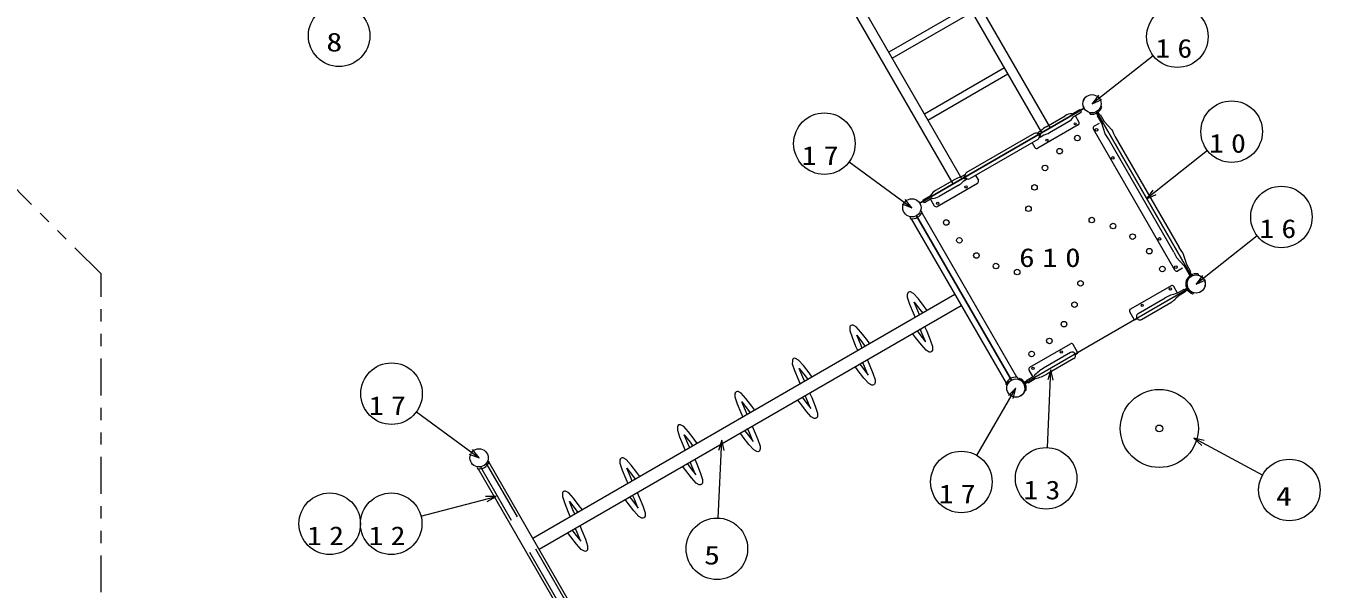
# Model space of a CAD drawing. Units: millimetres on the paper. Extents: x 0 to 420, y -594 to 297.
# Drawn here: x 83.4 to 188.6, y 92.4 to 138.2 of the extents above; entities that cross this region are included whole.
import ezdxf
from ezdxf.enums import TextEntityAlignment as Align

# ---------------------------------------------------------------- set-up
doc = ezdxf.new("R2010")
doc.units = ezdxf.units.MM
doc.linetypes.add('USER3', pattern=[8, 3, -1, 1, -1, 1, -1])
doc.linetypes.add('USER4', pattern=[8, 5, -3])
for name, color, linetype, lineweight in [('2D', 7, 'Continuous', 13), ('2D_OUTLINE', 7, 'USER3', 13), ('HIDE', 7, 'USER4', 13), ('TEXT', 7, 'Continuous', 13)]:
    doc.layers.add(name, color=color, linetype=linetype, lineweight=lineweight)
doc.styles.add('ＭＳ ゴシック', font='')
doc.styles.get('ＭＳ ゴシック').set_extended_font_data('MS Gothic')

msp = doc.modelspace()

# ---------------------------------------------------------------- linework, layer by layer
at = {"layer": '2D'}
for p, q in [((165.963, 129.477), (145.667, 164.629)), ((166.66, 129.879), (146.365, 165.032)), ((158.76, 125.318), (138.465, 160.471)), ((159.457, 125.721), (139.162, 160.874)), ((160.025, 139.761), (153.52, 136.006)), ((153.798, 135.523), (160.303, 139.279)), ((162.924, 134.74), (156.419, 130.984)), ((175.024, 135.731), (170.051, 131.824)), ((156.697, 130.502), (163.203, 134.258)), ((170.568, 132.514), (170.051, 131.824)), ((170.051, 131.824), (170.844, 132.163)), ((170.764, 131.627), (170.78, 131.621)), ((169.411, 131.454), (156.044, 123.737)), ((156.044, 123.737), (169.411, 131.454)), ((166.318, 129.959), (167.87, 130.855)), ((168.491, 131.03), (169.068, 131.364)), ((168.611, 130.823), (169.188, 131.156)), ((168.681, 130.867), (168.989, 130.333)), ((169.188, 131.156), (169.068, 131.364)), ((169.186, 131.159), (169.07, 131.361)), ((169.857, 131.103), (169.854, 131.086)), ((170.413, 131.037), (170.525, 130.843)), ((170.421, 131.182), (178.139, 117.815)), ((178.14, 117.816), (170.422, 131.183)), ((170.478, 131.074), (170.59, 130.881)), ((170.506, 130.836), (170.706, 130.952)), ((170.84, 130.257), (170.506, 130.836)), ((170.543, 131.112), (170.655, 130.918)), ((170.706, 130.952), (171.041, 130.37)), ((165.632, 129.482), (165.92, 129.649)), ((165.632, 129.482), (165.84, 129.121)), ((168.928, 130.105), (165.637, 128.205)), ((165.963, 129.477), (166.66, 129.879)), ((166.597, 129.477), (168.149, 130.373)), ((176.781, 118.29), (170.156, 129.765)), ((170.629, 130.23), (170.217, 129.992)), ((170.798, 130.33), (170.796, 130.329)), ((171.115, 129.374), (170.84, 130.257)), ((171.041, 130.37), (171.672, 129.692)), ((171.672, 129.692), (171.707, 129.61)), ((171.707, 129.61), (171.801, 129.414)), ((165.351, 129.401), (159.852, 126.226)), ((165.63, 128.919), (160.13, 125.744)), ((165.182, 128.66), (165.41, 128.266)), ((165.829, 129.385), (165.537, 129.434)), ((165.855, 129.341), (165.751, 129.062)), ((165.84, 129.121), (166.129, 129.288)), ((171.398, 128.966), (171.115, 129.374)), ((176.707, 119.769), (171.398, 128.966)), ((171.801, 129.414), (171.942, 129.135)), ((171.942, 129.135), (177.126, 120.156)), ((179.438, 128.014), (174.465, 124.106)), ((150.301, 127.106), (155.402, 123.367)), ((158.885, 125.667), (157.333, 124.771)), ((157.453, 123.48), (160.744, 125.38)), ((159.457, 125.721), (158.76, 125.318)), ((159.642, 126.024), (159.353, 125.857)), ((159.85, 125.663), (159.561, 125.496)), ((159.627, 125.804), (159.73, 126.082)), ((159.642, 126.024), (159.85, 125.663)), ((159.652, 125.759), (159.945, 125.71)), ((160.578, 126.002), (160.805, 125.608)), ((156.871, 124.322), (156.294, 123.989)), ((159.163, 125.185), (157.611, 124.289)), ((174.982, 124.797), (174.465, 124.106)), ((174.465, 124.106), (175.258, 124.446)), ((154.598, 123.679), (155.402, 123.367)), ((155.402, 123.367), (154.862, 124.039)), ((156.414, 123.781), (156.294, 123.989)), ((156.991, 124.114), (156.414, 123.781)), ((156.917, 124.075), (157.226, 123.541)), ((155.262, 122.637), (155.252, 122.545)), ((155.338, 122.478), (163.059, 109.105)), ((155.773, 122.725), (163.49, 109.358)), ((163.49, 109.358), (155.773, 122.725)), ((156.104, 123.124), (156.188, 123.086)), ((163.932, 109.604), (156.207, 122.985)), ((183.483, 121.081), (178.509, 117.174)), ((177.297, 119.894), (177.126, 120.156)), ((176.707, 119.769), (176.92, 119.32)), ((176.92, 119.32), (177.547, 118.64)), ((177.42, 119.715), (177.297, 119.894)), ((177.473, 119.643), (177.42, 119.715)), ((177.745, 118.759), (177.473, 119.643)), ((177.419, 118.465), (177.009, 118.229)), ((177.547, 118.64), (177.881, 118.062)), ((177.591, 118.565), (177.59, 118.564)), ((178.081, 118.177), (177.745, 118.759)), ((177.881, 118.062), (178.081, 118.177)), ((178.012, 117.876), (177.9, 118.07)), ((178.077, 117.914), (177.965, 118.107)), ((178.142, 117.951), (178.03, 118.145)), ((178.698, 117.885), (178.701, 117.902)), ((176.472, 117.037), (173.181, 115.137)), ((177.008, 116.442), (176.7, 116.976)), ((177.79, 117.361), (177.775, 117.367)), ((177.793, 117.366), (177.777, 117.369)), ((179.027, 117.864), (178.509, 117.174)), ((178.509, 117.174), (179.303, 117.513)), ((158.896, 116.315), (124.578, 96.501)), ((155.029, 116.302), (155.027, 116.099)), ((155.027, 116.099), (155.213, 115.542)), ((155.034, 116.386), (155.029, 116.302)), ((155.068, 116.457), (155.034, 116.386)), ((155.133, 116.514), (155.068, 116.457)), ((155.21, 116.539), (155.133, 116.514)), ((155.289, 116.534), (155.21, 116.539)), ((155.542, 116.396), (155.289, 116.534)), ((155.935, 115.958), (155.542, 116.396)), ((156.401, 115.356), (155.935, 115.958)), ((164.503, 109.088), (177.868, 116.804)), ((173.795, 114.774), (175.989, 116.041)), ((177.513, 116.734), (176.936, 116.401)), ((177.63, 116.532), (177.053, 116.198)), ((177.513, 116.734), (177.63, 116.532)), ((177.728, 116.81), (177.534, 116.698)), ((177.781, 116.754), (177.572, 116.633)), ((177.765, 116.745), (177.572, 116.633)), ((177.765, 116.745), (177.572, 116.633)), ((177.803, 116.68), (177.609, 116.568)), ((178.317, 116.458), (178.311, 116.443)), ((125.081, 95.63), (159.395, 115.442)), ((155.213, 115.542), (155.502, 114.836)), ((155.502, 114.836), (155.667, 114.448)), ((155.595, 115.705), (156.059, 115.107)), ((155.885, 115.006), (155.595, 115.705)), ((156.031, 114.658), (155.885, 115.006)), ((156.059, 115.107), (156.283, 114.804)), ((156.651, 115.016), (156.401, 115.356)), ((173.512, 114.231), (173.12, 114.91)), ((174.074, 114.292), (176.267, 115.558)), ((150.36, 113.688), (150.354, 113.603)), ((150.394, 113.759), (150.36, 113.688)), ((150.459, 113.815), (150.394, 113.759)), ((150.536, 113.841), (150.459, 113.815)), ((150.615, 113.835), (150.536, 113.841)), ((150.867, 113.697), (150.615, 113.835)), ((151.26, 113.26), (150.867, 113.697)), ((156.436, 113.733), (156.605, 113.347)), ((173.722, 114.353), (173.512, 114.231)), ((150.354, 113.603), (150.353, 113.4)), ((150.353, 113.4), (150.539, 112.843)), ((150.539, 112.843), (150.828, 112.138)), ((150.92, 113.007), (151.385, 112.408)), ((151.21, 112.307), (150.92, 113.007)), ((151.727, 112.657), (151.26, 113.26)), ((151.977, 112.318), (151.727, 112.657)), ((155.705, 112.828), (155.452, 113.165)), ((156.172, 112.225), (155.705, 112.828)), ((155.82, 113.378), (156.048, 113.077)), ((156.048, 113.077), (156.52, 112.464)), ((156.218, 113.175), (156.067, 113.521)), ((156.499, 112.492), (156.218, 113.175)), ((156.605, 113.347), (156.893, 112.642)), ((156.893, 112.642), (157.08, 112.085)), ((150.828, 112.138), (150.992, 111.749)), ((151.357, 111.96), (151.21, 112.307)), ((151.385, 112.408), (151.608, 112.105)), ((156.565, 111.788), (156.172, 112.225)), ((156.52, 112.464), (156.499, 112.492)), ((156.814, 111.648), (156.565, 111.788)), ((156.897, 111.644), (156.814, 111.648)), ((156.974, 111.67), (156.897, 111.644)), ((157.034, 111.724), (156.974, 111.67)), ((157.073, 111.798), (157.034, 111.724)), ((157.078, 111.882), (157.073, 111.798)), ((157.08, 112.085), (157.078, 111.882)), ((164.998, 110.413), (168.289, 112.313)), ((168.297, 111.599), (166.103, 110.333)), ((168.908, 111.573), (168.517, 112.252)), ((168.698, 111.452), (168.908, 111.573)), ((145.68, 110.905), (145.678, 110.701)), ((145.678, 110.701), (145.865, 110.144)), ((145.685, 110.989), (145.68, 110.905)), ((145.72, 111.06), (145.685, 110.989)), ((145.784, 111.116), (145.72, 111.06)), ((145.861, 111.142), (145.784, 111.116)), ((145.94, 111.136), (145.861, 111.142)), ((146.193, 110.998), (145.94, 111.136)), ((146.586, 110.561), (146.193, 110.998)), ((147.053, 109.958), (146.586, 110.561)), ((151.146, 110.679), (151.373, 110.378)), ((151.544, 110.477), (151.393, 110.822)), ((151.762, 111.035), (151.93, 110.649)), ((151.93, 110.649), (152.219, 109.943)), ((168.575, 111.117), (166.381, 109.851)), ((145.865, 110.144), (146.153, 109.439)), ((146.246, 110.308), (146.71, 109.709)), ((146.536, 109.608), (146.246, 110.308)), ((146.683, 109.261), (146.536, 109.608)), ((146.71, 109.709), (146.934, 109.406)), ((147.303, 109.619), (147.053, 109.958)), ((151.031, 110.129), (150.777, 110.466)), ((151.498, 109.527), (151.031, 110.129)), ((151.373, 110.378), (151.846, 109.766)), ((151.891, 109.089), (151.498, 109.527)), ((151.825, 109.794), (151.544, 110.477)), ((151.846, 109.766), (151.825, 109.794)), ((152.219, 109.943), (152.405, 109.386)), ((164.001, 109.446), (164.011, 109.538)), ((164.74, 109.359), (165.318, 109.693)), ((164.857, 109.157), (165.434, 109.491)), ((165.245, 109.651), (164.937, 110.185)), ((166.426, 103.884), (166.708, 110.202)), ((166.708, 110.202), (166.447, 109.38)), ((166.894, 109.36), (166.708, 110.202)), ((141.11, 108.418), (141.045, 108.361)), ((141.187, 108.443), (141.11, 108.418)), ((141.266, 108.437), (141.187, 108.443)), ((141.518, 108.3), (141.266, 108.437)), ((146.153, 109.439), (146.318, 109.05)), ((152.139, 108.949), (151.891, 109.089)), ((152.222, 108.946), (152.139, 108.949)), ((152.299, 108.971), (152.222, 108.946)), ((152.36, 109.025), (152.299, 108.971)), ((152.399, 109.099), (152.36, 109.025)), ((152.404, 109.183), (152.399, 109.099)), ((152.405, 109.386), (152.404, 109.183)), ((160.68, 103.249), (163.86, 108.717)), ((163.159, 108.959), (163.074, 108.997)), ((163.86, 108.717), (163.248, 108.109)), ((163.634, 107.884), (163.86, 108.717)), ((164.053, 109.433), (164.059, 109.448)), ((164.567, 109.211), (164.761, 109.323)), ((164.577, 108.525), (164.593, 108.522)), ((164.589, 109.137), (164.799, 109.258)), ((164.605, 109.147), (164.799, 109.258)), ((164.605, 109.147), (164.799, 109.258)), ((164.643, 109.082), (164.836, 109.193)), ((164.74, 109.359), (164.857, 109.157)), ((141.005, 108.206), (141.004, 108.002)), ((141.004, 108.002), (141.19, 107.446)), ((141.011, 108.29), (141.005, 108.206)), ((141.045, 108.361), (141.011, 108.29)), ((141.19, 107.446), (141.479, 106.74)), ((141.911, 107.862), (141.518, 108.3)), ((141.571, 107.609), (142.036, 107.01)), ((141.862, 106.91), (141.571, 107.609)), ((142.378, 107.259), (141.911, 107.862)), ((146.357, 107.431), (146.103, 107.768)), ((146.824, 106.828), (146.357, 107.431)), ((146.471, 107.98), (146.699, 107.68)), ((146.699, 107.68), (147.172, 107.067)), ((146.869, 107.778), (146.719, 108.123)), ((147.15, 107.095), (146.869, 107.778)), ((147.087, 108.336), (147.256, 107.95)), ((147.256, 107.95), (147.545, 107.244)), ((115.106, 106.786), (120.207, 103.047)), ((141.479, 106.74), (141.644, 106.352)), ((142.008, 106.562), (141.862, 106.91)), ((142.036, 107.01), (142.26, 106.707)), ((142.628, 106.92), (142.378, 107.259)), ((147.217, 106.39), (146.824, 106.828)), ((147.172, 107.067), (147.15, 107.095)), ((147.465, 106.25), (147.217, 106.39)), ((147.545, 107.244), (147.731, 106.688)), ((147.686, 106.326), (147.625, 106.272)), ((147.724, 106.4), (147.686, 106.326)), ((147.73, 106.484), (147.724, 106.4)), ((147.731, 106.688), (147.73, 106.484)), ((136.331, 105.507), (136.33, 105.304)), ((136.33, 105.304), (136.516, 104.747)), ((136.336, 105.591), (136.331, 105.507)), ((136.371, 105.662), (136.336, 105.591)), ((136.436, 105.719), (136.371, 105.662)), ((136.513, 105.744), (136.436, 105.719)), ((136.592, 105.739), (136.513, 105.744)), ((136.844, 105.601), (136.592, 105.739)), ((137.237, 105.163), (136.844, 105.601)), ((141.797, 105.282), (142.025, 104.981)), ((142.195, 105.079), (142.044, 105.424)), ((142.413, 105.637), (142.582, 105.251)), ((142.582, 105.251), (142.87, 104.546)), ((147.548, 106.247), (147.465, 106.25)), ((147.625, 106.272), (147.548, 106.247)), ((136.516, 104.747), (136.805, 104.041)), ((136.897, 104.91), (137.362, 104.312)), ((137.187, 104.211), (136.897, 104.91)), ((137.334, 103.863), (137.187, 104.211)), ((137.704, 104.561), (137.237, 105.163)), ((137.362, 104.312), (137.585, 104.009)), ((137.954, 104.221), (137.704, 104.561)), ((139.656, 98.158), (139.937, 104.477)), ((139.937, 104.477), (139.677, 103.654)), ((140.123, 103.634), (139.937, 104.477)), ((141.682, 104.732), (141.428, 105.069)), ((142.149, 104.129), (141.682, 104.732)), ((142.025, 104.981), (142.497, 104.368)), ((142.476, 104.396), (142.195, 105.079)), ((142.497, 104.368), (142.476, 104.396)), ((142.87, 104.546), (143.057, 103.989)), ((178.339, 104.647), (178.965, 104.053)), ((179.178, 104.446), (178.339, 104.647)), ((183.898, 101.63), (178.339, 104.647)), ((119.403, 103.359), (120.207, 103.047)), ((120.207, 103.047), (119.667, 103.719)), ((136.805, 104.041), (136.969, 103.653)), ((142.542, 103.692), (142.149, 104.129)), ((142.791, 103.552), (142.542, 103.692)), ((142.874, 103.548), (142.791, 103.552)), ((142.951, 103.574), (142.874, 103.548)), ((143.011, 103.628), (142.951, 103.574)), ((143.05, 103.701), (143.011, 103.628)), ((143.055, 103.785), (143.05, 103.701)), ((143.057, 103.989), (143.055, 103.785)), ((120.066, 102.317), (120.057, 102.225)), ((120.131, 102.159), (127.859, 88.774)), ((120.909, 102.804), (120.993, 102.766)), ((128.745, 89.284), (121.015, 102.672)), ((131.657, 102.808), (131.655, 102.605)), ((131.655, 102.605), (131.842, 102.048)), ((131.662, 102.893), (131.657, 102.808)), ((131.697, 102.964), (131.662, 102.893)), ((131.761, 103.02), (131.697, 102.964)), ((131.838, 103.046), (131.761, 103.02)), ((131.917, 103.04), (131.838, 103.046)), ((132.17, 102.902), (131.917, 103.04)), ((132.563, 102.465), (132.17, 102.902)), ((132.223, 102.212), (132.687, 101.613)), ((132.513, 101.512), (132.223, 102.212)), ((133.03, 101.862), (132.563, 102.465)), ((137.008, 102.033), (136.754, 102.37)), ((137.123, 102.583), (137.35, 102.282)), ((137.35, 102.282), (137.823, 101.669)), ((137.52, 102.38), (137.37, 102.726)), ((137.801, 101.697), (137.52, 102.38)), ((137.738, 102.938), (137.907, 102.552)), ((137.907, 102.552), (138.196, 101.847)), ((131.842, 102.048), (132.13, 101.343)), ((132.13, 101.343), (132.295, 100.954)), ((132.66, 101.165), (132.513, 101.512)), ((132.687, 101.613), (132.911, 101.31)), ((133.279, 101.523), (133.03, 101.862)), ((137.475, 101.43), (137.008, 102.033)), ((137.868, 100.993), (137.475, 101.43)), ((137.823, 101.669), (137.801, 101.697)), ((138.196, 101.847), (138.382, 101.29)), ((138.381, 101.087), (138.375, 101.003)), ((138.382, 101.29), (138.381, 101.087)), ((126.982, 100.11), (126.981, 99.906)), ((126.988, 100.194), (126.982, 100.11)), ((127.022, 100.265), (126.988, 100.194)), ((127.087, 100.321), (127.022, 100.265)), ((127.164, 100.347), (127.087, 100.321)), ((127.243, 100.341), (127.164, 100.347)), ((127.495, 100.203), (127.243, 100.341)), ((127.888, 99.766), (127.495, 100.203)), ((132.846, 99.682), (132.695, 100.027)), ((133.064, 100.24), (133.233, 99.854)), ((138.116, 100.853), (137.868, 100.993)), ((138.199, 100.849), (138.116, 100.853)), ((138.276, 100.875), (138.199, 100.849)), ((138.337, 100.929), (138.276, 100.875)), ((138.375, 101.003), (138.337, 100.929)), ((115.483, 98.323), (121.604, 99.915)), ((121.604, 99.915), (120.741, 99.921)), ((120.854, 99.489), (121.604, 99.915)), ((126.981, 99.906), (127.167, 99.349)), ((127.167, 99.349), (127.456, 98.644)), ((127.548, 99.513), (128.013, 98.914)), ((127.839, 98.813), (127.548, 99.513)), ((128.355, 99.163), (127.888, 99.766)), ((128.605, 98.824), (128.355, 99.163)), ((132.334, 99.334), (132.08, 99.671)), ((132.8, 98.732), (132.334, 99.334)), ((132.448, 99.884), (132.676, 99.583)), ((132.676, 99.583), (133.149, 98.971)), ((133.127, 98.999), (132.846, 99.682)), ((133.149, 98.971), (133.127, 98.999)), ((133.233, 99.854), (133.521, 99.148)), ((133.521, 99.148), (133.708, 98.591)), ((127.456, 98.644), (127.621, 98.255)), ((127.985, 98.466), (127.839, 98.813)), ((128.013, 98.914), (128.236, 98.611)), ((133.193, 98.294), (132.8, 98.732)), ((133.442, 98.154), (133.193, 98.294)), ((133.525, 98.151), (133.442, 98.154)), ((133.602, 98.176), (133.525, 98.151)), ((133.662, 98.23), (133.602, 98.176)), ((133.701, 98.304), (133.662, 98.23)), ((133.706, 98.388), (133.701, 98.304)), ((133.708, 98.591), (133.706, 98.388)), ((127.659, 96.636), (127.405, 96.973)), ((127.774, 97.185), (128.002, 96.885)), ((128.002, 96.885), (128.474, 96.272)), ((128.172, 96.983), (128.021, 97.328)), ((128.453, 96.3), (128.172, 96.983)), ((128.39, 97.541), (128.559, 97.155)), ((128.559, 97.155), (128.847, 96.449)), ((128.126, 96.033), (127.659, 96.636)), ((128.519, 95.595), (128.126, 96.033)), ((128.474, 96.272), (128.453, 96.3)), ((128.847, 96.449), (129.034, 95.893)), ((129.034, 95.893), (129.032, 95.689)), ((128.767, 95.455), (128.519, 95.595)), ((128.85, 95.452), (128.767, 95.455)), ((128.927, 95.477), (128.85, 95.452)), ((128.988, 95.531), (128.927, 95.477)), ((129.027, 95.605), (128.988, 95.531)), ((129.032, 95.689), (129.027, 95.605))]:
    msp.add_line(p, q, dxfattribs=at)
for centre, radius in [((108.826, 137.35), 2.5), ((176.99, 137.276), 2.5), ((170.051, 131.824), 0.741), ((170.052, 131.825), 0.741), ((181.404, 129.558), 2.5), ((148.285, 128.584), 2.5), ((168.677, 130.191), 0.0917), ((170.417, 129.713), 0.108), ((166.382, 128.866), 0.0917), ((168.86, 129.033), 0.225), ((167.41, 127.967), 0.225), ((171.742, 127.418), 0.108), ((166.228, 126.609), 0.225), ((165.373, 125.025), 0.225), ((159.8, 125.066), 0.0917), ((185.449, 122.626), 2.5), ((155.402, 123.367), 0.741), ((157.505, 123.741), 0.0917), ((164.886, 123.292), 0.225), ((158.194, 122.175), 0.225), ((170.029, 122.371), 0.225), ((171.762, 121.884), 0.225), ((173.346, 121.029), 0.225), ((159.26, 120.724), 0.225), ((174.704, 119.847), 0.225), ((175.542, 120.836), 0.108), ((160.648, 119.491), 0.225), ((162.233, 118.636), 0.225), ((163.965, 118.148), 0.225), ((175.771, 118.397), 0.225), ((176.867, 118.541), 0.108), ((178.511, 117.175), 0.743), ((178.509, 117.174), 0.741), ((178.51, 117.174), 0.741), ((169.109, 117.228), 0.225), ((176.421, 116.777), 0.0917), ((168.621, 115.495), 0.225), ((174.126, 115.452), 0.0917), ((167.766, 113.911), 0.225), ((166.585, 112.553), 0.225), ((165.135, 111.486), 0.225), ((167.545, 111.652), 0.0917), ((113.09, 108.264), 2.5), ((163.86, 108.717), 0.743), ((163.86, 108.717), 0.741), ((165.25, 110.327), 0.0917), ((175.519, 105.44), 3.175), ((175.519, 105.44), 0.278), ((120.207, 103.047), 0.742), ((120.207, 103.047), 0.741), ((159.424, 101.088), 2.5), ((166.315, 101.386), 2.5), ((186.096, 100.438), 2.5), ((108.063, 97.694), 2.5), ((113.063, 97.694), 2.5), ((139.545, 95.661), 2.5)]:
    msp.add_circle(centre, radius, dxfattribs=at)
for centre, radius, start, end in [((170.746, 131.527), 0.1, 17.17799, 69.79182), ((170.809, 131.547), 0.0333, 340.29832, 17.17799), ((168.454, 129.845), 1.167, 92.01757, 120), ((167.565, 131.384), 1.167, 300, 327.98243), ((168.406, 131.202), 0.191, 272.01757, 296.25189), ((168.717, 130.664), 0.191, 123.74811, 147.98243), ((169.953, 131.069), 0.1, 170.20818, 222.82201), ((169.904, 131.024), 0.0333, 222.82201, 259.70168), ((170.048, 131.819), 0.842, 259.70168, 340.29832), ((170.384, 131.02), 0.0333, 30, 72.14378), ((170.384, 131.02), 0.108, 30, 39.67366), ((170.572, 131.129), 0.108, 200.32634, 210), ((170.572, 131.129), 0.0333, 167.85622, 210), ((167.335, 128.243), 1.994, 120.643, 135.18381), ((165.619, 131.216), 1.994, 284.81619, 299.357), ((168.845, 130.25), 0.167, 300, 30), ((170.301, 129.848), 0.167, 120, 210), ((165.491, 129.16), 0.278, 300, 120), ((165.824, 129.352), 0.0333, 339.5212, 80.4788), ((165.554, 128.35), 0.167, 210, 300), ((159.863, 123.929), 1.994, 104.81619, 119.357), ((158.146, 126.902), 1.994, 300.643, 315.18381), ((159.658, 125.792), 0.0333, 159.5212, 260.4788), ((159.991, 125.985), 0.278, 120, 300), ((160.661, 125.525), 0.167, 300, 30), ((156.765, 124.481), 0.191, 303.74811, 327.98243), ((157.916, 123.761), 1.167, 120, 147.98243), ((157.028, 125.3), 1.167, 272.01757, 300), ((157.076, 123.943), 0.191, 92.01757, 116.25189), ((157.37, 123.625), 0.167, 210, 300), ((155.31, 122.539), 0.0583, 173.99097, 263.65034), ((155.402, 123.367), 0.891, 263.65034, 336.34966), ((156.165, 123.033), 0.0583, 336.34966, 66.00903), ((176.926, 118.373), 0.167, 210, 300), ((178.507, 117.169), 0.842, 79.70168, 160.29832), ((177.983, 117.859), 0.0333, 347.85622, 30), ((178.17, 117.968), 0.108, 210, 219.67366), ((177.983, 117.859), 0.108, 20.32634, 30), ((178.17, 117.968), 0.0333, 210, 252.14378), ((178.651, 117.964), 0.0333, 42.82201, 79.70168), ((178.602, 117.919), 0.1, 350.20818, 42.82201), ((176.555, 116.893), 0.167, 30, 120), ((178.51, 117.174), 0.842, 169.70168, 250.29832), ((177.715, 117.319), 0.0333, 132.82201, 169.70168), ((177.76, 117.27), 0.1, 80.20818, 132.82201), ((177.746, 117.441), 0.0333, 160.29832, 197.17799), ((177.809, 117.461), 0.1, 197.17799, 249.79182), ((177.711, 116.838), 0.0333, 300, 342.14378), ((178.51, 117.174), 0.742, 165.05104, 254.94896), ((177.559, 113.321), 3.14, 101.63328, 120), ((174.697, 118.278), 3.14, 300, 318.36672), ((177.819, 116.651), 0.0333, 77.85622, 120), ((178.237, 116.413), 0.0333, 250.29832, 287.17799), ((178.218, 116.477), 0.1, 287.17799, 339.79182), ((173.265, 114.993), 0.167, 120, 210), ((173.934, 114.533), 0.278, 120, 300), ((168.372, 112.168), 0.167, 30, 120), ((168.436, 111.358), 0.278, 300, 120), ((163.86, 108.716), 0.891, 83.65034, 156.34966), ((163.953, 109.544), 0.0583, 353.99097, 83.65034), ((164.153, 109.414), 0.1, 107.17799, 159.79182), ((164.133, 109.478), 0.0333, 70.29832, 107.17799), ((163.86, 108.717), 0.842, 349.70168, 70.29832), ((165.081, 110.268), 0.167, 120, 210), ((167.673, 107.613), 3.14, 120, 138.36672), ((164.811, 112.57), 3.14, 281.63328, 300), ((163.098, 109.05), 0.0583, 156.34966, 246.00903), ((163.86, 108.717), 0.742, 345.05104, 74.94896), ((164.551, 109.24), 0.0333, 257.85622, 300), ((164.61, 108.621), 0.1, 260.20818, 312.82201), ((164.659, 109.053), 0.0333, 120, 162.14378), ((164.656, 108.572), 0.0333, 312.82201, 349.70168), ((120.115, 102.219), 0.0583, 173.99097, 263.65034), ((120.207, 103.047), 0.891, 263.65034, 336.34966), ((120.969, 102.713), 0.0583, 336.34966, 66.00903)]:
    msp.add_arc(centre, radius, start, end, dxfattribs=at)
at = {"layer": '2D_OUTLINE'}
for p, q in [((89.465, 117.992), (50.275, 157.182)), ((89.465, 84.121), (89.465, 117.992))]:
    msp.add_line(p, q, dxfattribs=at)
at = {"layer": 'HIDE'}
for p, q in [((120.31, 102.312), (128.08, 88.853)), ((120.792, 102.59), (128.562, 89.131))]:
    msp.add_line(p, q, dxfattribs=at)

# ---------------------------------------------------------------- texts
at = {"layer": '2D', "style": 'ＭＳ ゴシック', "width": 1.25}
for s, p in [('8', (107.785, 135.614)), ('4', (185.004, 98.702)), ('5', (138.503, 93.924))]:
    msp.add_text(s, height=1.527, dxfattribs=at).set_placement(p, align=Align.BOTTOM_LEFT)
at = {"layer": '2D', "char_height": 1.527, "attachment_point": 7, "style": 'ＭＳ ゴシック'}
for s, insert in [('\\T1.5;\\W1.15;16', (175.204, 135.54)), ('\\T1.5;\\W1.15;10', (179.569, 127.822)), ('\\T1.5;\\W1.15;17', (146.45, 126.848)), ('\\T1.5;\\W1.15;16', (183.663, 120.89)), ('\\T1.5;\\W1.15;17', (111.254, 106.528)), ('\\T1.5;\\W1.15;13', (164.48, 99.65)), ('\\T1.5;\\W1.15;17', (157.588, 99.352)), ('\\T1.5;\\W1.15;12', (106.228, 95.958)), ('\\T1.5;\\W1.15;12', (111.228, 95.958))]:
    msp.add_mtext(s, dxfattribs=dict(at, insert=insert))
at = {"layer": 'TEXT', "insert": (164.129, 118.535), "char_height": 1.527, "attachment_point": 7, "style": 'ＭＳ ゴシック'}
msp.add_mtext('\\T1.5;\\W1.2;610', dxfattribs=at)

doc.saveas('drawing.dxf')
